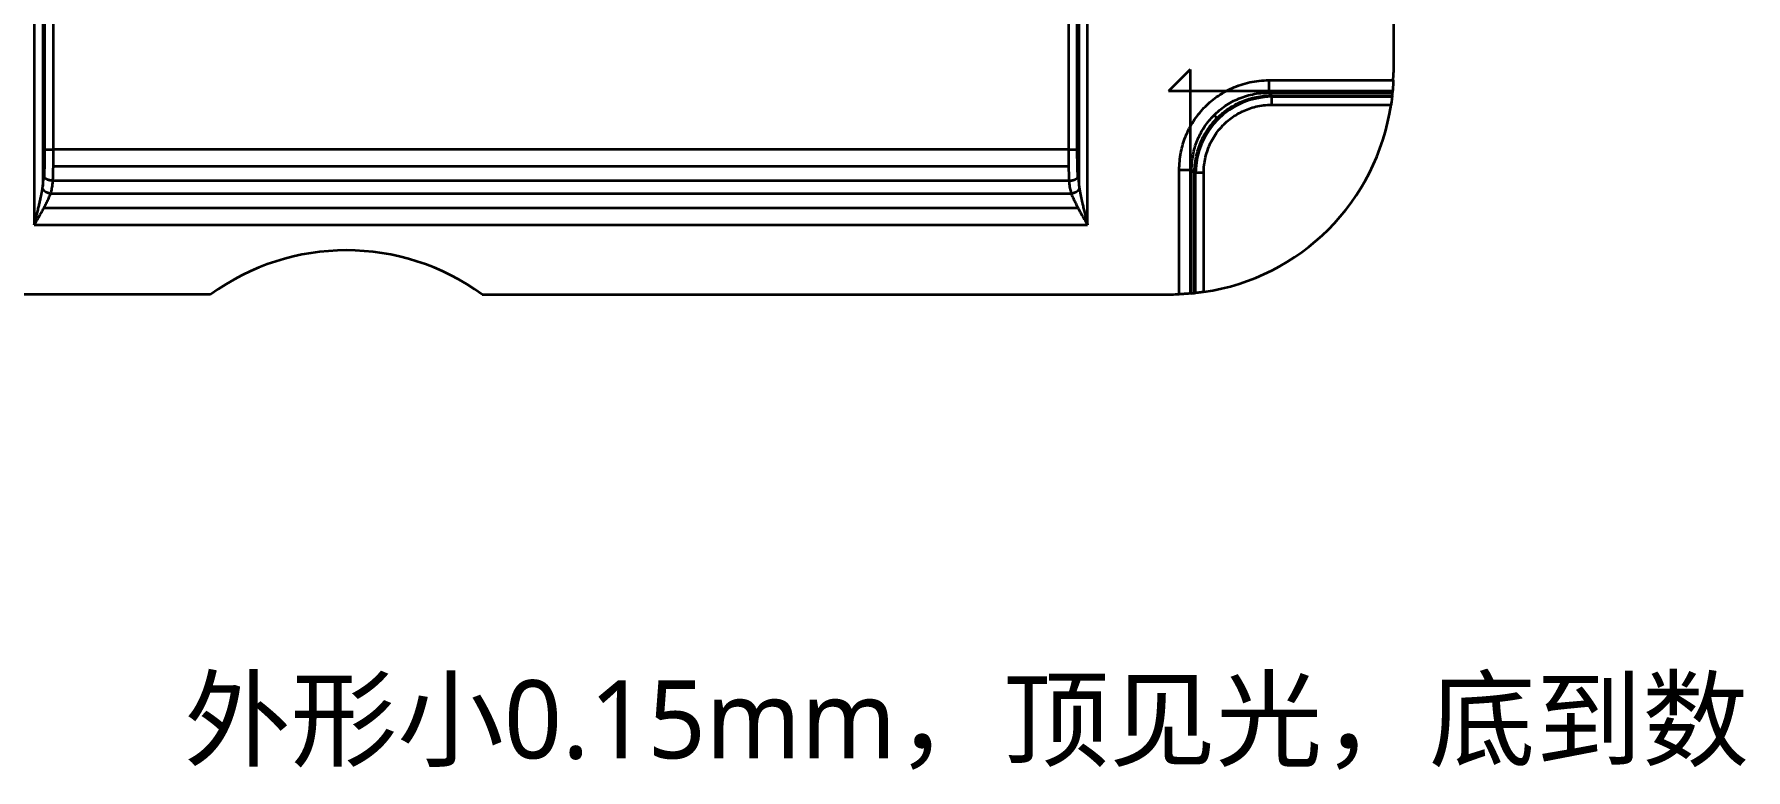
# Model space of a CAD drawing. Header units: millimetres. Extents: x 256 to 2096, y 1004 to 2403.
# Drawn here: x 553 to 1100, y 1004 to 1240 of the extents above; entities that cross this region are included whole.
import ezdxf

# ---------------------------------------------------------------- set-up
doc = ezdxf.new("R2010")
doc.units = ezdxf.units.MM
doc.layers.add('1', color=7, linetype='Continuous', true_color=0xffffff)
doc.layers.add('core', color=7, linetype='Continuous', lineweight=20)

msp = doc.modelspace()

# ---------------------------------------------------------------- linework, layer by layer
at = {"layer": '1', "color": 7, "linetype": 'Continuous', "lineweight": 35}
for p, q in [((987.463, 1465.376), (987.463, 1227.376)), ((552.588, 1255.386), (552.588, 1178.614)), ((555.337, 1255.443), (555.337, 1191.008)), ((555.577, 1255.492), (555.577, 1194.263)), ((555.775, 1202.755), (555.775, 1255.611)), ((556.014, 1202.737), (556.014, 1255.66)), ((883.464, 1255.754), (883.464, 1202.735)), ((886.213, 1255.66), (886.213, 1202.736)), ((886.453, 1255.612), (886.453, 1202.735)), ((886.651, 1194.263), (886.651, 1255.497)), ((886.89, 1191.007), (886.89, 1255.458)), ((889.639, 1178.614), (889.639, 1255.877)), ((922.413, 1228.381), (915.458, 1221.427)), ((922.413, 1228.381), (922.413, 1156.626)), ((987.213, 1221.427), (915.458, 1221.427)), ((947.653, 1224.904), (987.42, 1224.904)), ((947.653, 1224.904), (947.653, 1220.943)), ((947.653, 1220.943), (987.171, 1220.943)), ((948.563, 1220.033), (947.653, 1220.943)), ((948.563, 1217.062), (948.563, 1220.033)), ((948.563, 1220.033), (987.082, 1220.033)), ((948.563, 1219.67), (987.044, 1219.67)), ((948.563, 1217.062), (986.71, 1217.062)), ((930.088, 1213.752), (931.052, 1212.787)), ((558.709, 1197.376), (883.519, 1197.376)), ((918.936, 1156.419), (918.936, 1196.186)), ((918.936, 1196.186), (922.897, 1196.186)), ((922.897, 1156.668), (922.897, 1196.186)), ((923.806, 1195.276), (922.897, 1196.186)), ((926.777, 1195.276), (923.806, 1195.276)), ((923.806, 1156.757), (923.806, 1195.276)), ((924.169, 1156.796), (924.169, 1195.276)), ((926.777, 1157.13), (926.777, 1195.276)), ((557.831, 1188.614), (884.397, 1188.614)), ((883.664, 1192.735), (558.564, 1192.735)), ((886.576, 1183.973), (555.652, 1183.973)), ((552.588, 1178.614), (889.639, 1178.614)), ((608.997, 1156.376), (428.463, 1156.376)), ((695.93, 1156.376), (916.463, 1156.376))]:
    msp.add_line(p, q, dxfattribs=at)
for centre, radius, start, end in [((916.463, 1227.376), 71, 358.00444, 360), ((916.463, 1227.376), 71, 278.35288, 351.64712), ((652.463, 1096.376), 74.09, 54.07892, 125.92108), ((916.463, 1227.376), 71, 270.00002, 271.99556)]:
    msp.add_arc(centre, radius, start, end, dxfattribs=at)
for centre, major_axis, ratio, start_param, end_param in [((949.415, 1194.424), (-18.023, 18.023), 0.9808148, 5.521854, 7.0445166), ((554.265, 1202.735), (0, 20), 0.0874887, 4.2465129, 4.7124691), ((887.963, 1202.735), (0, 20), 0.0874887, 1.5707864, 2.0367057), ((557.831, 1190.114), (-2.856, 0.918), 0.4816856, 0.5884447, 1.7244054), ((884.397, 1190.114), (2.856, 0.918), 0.4816856, 4.5587797, 5.6947404)]:
    msp.add_ellipse(centre, major_axis=major_axis, ratio=ratio, start_param=start_param, end_param=end_param, dxfattribs=at)
for points in [[(558.763, 1202.735), (558.763, 1220.408), (558.763, 1238.081), (558.763, 1255.754)], [(918.936, 1196.186), (918.936, 1198.136), (919.324, 1201.893), (920.862, 1207.05), (923.355, 1211.893), (926.73, 1216.166), (930.741, 1219.663), (935.685, 1222.55), (941.489, 1224.464), (945.546, 1224.904), (947.653, 1224.904)], [(926.777, 1195.276), (926.777, 1197.001), (927.172, 1200.322), (928.816, 1204.956), (931.451, 1209.123), (935.023, 1212.613), (938.958, 1215.034), (943.387, 1216.632), (946.771, 1217.062), (948.563, 1217.062)], [(987.082, 1220.033), (987.114, 1220.336), (987.144, 1220.64), (987.171, 1220.943)], [(555.577, 1194.263), (555.62, 1195.118), (555.692, 1196.886), (555.758, 1199.665), (555.775, 1201.677), (555.775, 1202.755)], [(883.464, 1202.735), (775.231, 1202.735), (666.997, 1202.735), (558.763, 1202.735)], [(886.453, 1202.735), (886.453, 1201.837), (886.466, 1200.011), (886.525, 1197.227), (886.601, 1195.252), (886.651, 1194.263)], [(557.831, 1188.614), (557.927, 1188.912), (558.09, 1189.488), (558.267, 1190.284), (558.394, 1191.011), (558.48, 1191.665), (558.535, 1192.254), (558.556, 1192.584), (558.564, 1192.735)], [(883.664, 1192.735), (883.682, 1192.388), (883.737, 1191.722), (883.865, 1190.798), (884.025, 1189.973), (884.206, 1189.239), (884.333, 1188.812), (884.397, 1188.614)], [(922.897, 1156.668), (923.2, 1156.696), (923.503, 1156.726), (923.806, 1156.757)]]:
    msp.add_open_spline(points, degree=3, dxfattribs=at)
for points, knots in [([(987.42, 1224.904), (987.416, 1224.784), (987.411, 1224.664), (987.402, 1224.427), (987.392, 1224.192), (987.381, 1223.96), (987.372, 1223.788), (987.37, 1223.73), (987.364, 1223.616), (987.361, 1223.559), (987.351, 1223.391), (987.339, 1223.172), (987.319, 1222.858), (987.306, 1222.659), (987.296, 1222.514), (987.293, 1222.466), (987.288, 1222.395), (987.287, 1222.372), (987.283, 1222.326), (987.275, 1222.212), (987.261, 1222.018), (987.243, 1221.783), (987.231, 1221.642), (987.224, 1221.559), (987.223, 1221.542), (987.22, 1221.51), (987.219, 1221.494), (987.215, 1221.448), (987.213, 1221.418), (987.205, 1221.333), (987.197, 1221.229), (987.185, 1221.102), (987.18, 1221.037), (987.176, 1221.002), (987.176, 1220.996), (987.175, 1220.983), (987.173, 1220.966), (987.172, 1220.951), (987.171, 1220.943)], [0, 0, 0, 0, 0.0625, 0.0625, 0.125, 0.1875, 0.1875, 0.21875, 0.21875, 0.25, 0.25, 0.3125, 0.375, 0.4375, 0.4375, 0.46875, 0.46875, 0.484375, 0.484375, 0.5, 0.5625, 0.625, 0.6875, 0.6875, 0.703125, 0.703125, 0.71875, 0.71875, 0.75, 0.75, 0.8125, 0.875, 0.9375, 0.9375, 0.953125, 0.953125, 0.96875, 1, 1, 1, 1]), ([(922.897, 1196.186), (922.892, 1197.816), (923.192, 1201.011), (924.534, 1205.583), (926.677, 1209.751), (929.565, 1213.429), (933.159, 1216.545), (937.449, 1218.994), (942.367, 1220.588), (945.88, 1220.948), (947.653, 1220.943)], [0, 0, 0, 0, 0.125469, 0.2454469, 0.365313, 0.4849133, 0.6041579, 0.7302459, 0.8634688, 1, 1, 1, 1]), ([(923.806, 1195.276), (923.808, 1196.143), (923.855, 1197.003), (924.034, 1198.701), (924.167, 1199.54), (924.513, 1201.188), (924.726, 1201.997), (925.229, 1203.579), (925.518, 1204.352), (926.165, 1205.855), (926.524, 1206.585), (927.305, 1207.997), (927.728, 1208.678), (928.629, 1209.989), (929.109, 1210.617), (929.865, 1211.518), (930.124, 1211.811), (930.52, 1212.24), (930.721, 1212.451), (930.958, 1212.693), (931.078, 1212.813), (931.138, 1212.873), (931.168, 1212.902), (931.183, 1212.917), (931.191, 1212.925), (931.194, 1212.928), (931.196, 1212.93), (931.197, 1212.931), (931.738, 1213.463), (932.307, 1213.973), (933.497, 1214.943), (934.119, 1215.404), (935.413, 1216.271), (936.085, 1216.676), (937.476, 1217.426), (938.194, 1217.771), (939.671, 1218.392), (940.429, 1218.67), (941.981, 1219.151), (942.775, 1219.356), (944.389, 1219.688), (945.211, 1219.815), (946.874, 1219.986), (947.715, 1220.031), (948.563, 1220.033)], [0, 0, 0, 0, 0.0625, 0.0625, 0.125, 0.125, 0.1875, 0.1875, 0.25, 0.25, 0.3125, 0.3125, 0.375, 0.375, 0.4375, 0.4375, 0.46875, 0.46875, 0.484375, 0.4921875, 0.4960937, 0.4980469, 0.4990234, 0.4995117, 0.4997559, 0.4998779, 0.4998779, 0.5, 0.5, 0.5625, 0.5625, 0.625, 0.625, 0.6875, 0.6875, 0.75, 0.75, 0.8125, 0.8125, 0.875, 0.875, 0.9375, 0.9375, 1, 1, 1, 1]), ([(987.082, 1220.033), (987.081, 1220.02), (987.078, 1219.987), (987.07, 1219.915), (987.063, 1219.851), (987.058, 1219.797), (987.055, 1219.779), (987.051, 1219.739), (987.049, 1219.718), (987.037, 1219.61), (987.026, 1219.511), (987.007, 1219.343), (987.001, 1219.284), (986.99, 1219.191), (986.986, 1219.159), (986.978, 1219.093), (986.974, 1219.06), (986.954, 1218.89), (986.937, 1218.746), (986.908, 1218.516), (986.898, 1218.437), (986.883, 1218.316), (986.877, 1218.275), (986.867, 1218.192), (986.861, 1218.151), (986.834, 1217.942), (986.811, 1217.771), (986.774, 1217.509), (986.762, 1217.42), (986.736, 1217.241), (986.723, 1217.152), (986.71, 1217.062)], [0, 0, 0, 0, 0.0625, 0.125, 0.1875, 0.1875, 0.21875, 0.21875, 0.25, 0.25, 0.375, 0.375, 0.4375, 0.4375, 0.46875, 0.46875, 0.5, 0.5, 0.625, 0.625, 0.6875, 0.6875, 0.71875, 0.71875, 0.75, 0.75, 0.875, 0.875, 0.9375, 0.9375, 1, 1, 1, 1]), ([(555.775, 1202.755), (555.776, 1202.755), (555.777, 1202.755), (555.78, 1202.755), (555.783, 1202.755), (555.787, 1202.755), (555.791, 1202.754), (555.795, 1202.754), (555.801, 1202.753), (555.806, 1202.753), (555.812, 1202.752), (555.819, 1202.752), (555.826, 1202.751), (555.834, 1202.75), (555.843, 1202.749), (555.853, 1202.749), (555.863, 1202.748), (555.885, 1202.746), (555.918, 1202.743), (555.965, 1202.74), (556.007, 1202.737), (556.042, 1202.735), (556.078, 1202.734), (556.118, 1202.733), (556.169, 1202.732), (556.226, 1202.732), (556.291, 1202.731), (556.36, 1202.732), (556.431, 1202.732), (556.503, 1202.732), (556.578, 1202.733), (556.655, 1202.733), (556.722, 1202.734), (556.789, 1202.734), (556.87, 1202.734), (556.996, 1202.734), (557.171, 1202.734), (557.4, 1202.734), (557.594, 1202.734), (557.728, 1202.734), (557.78, 1202.734), (557.833, 1202.734), (557.886, 1202.734), (557.94, 1202.734), (557.993, 1202.734), (558.047, 1202.734), (558.101, 1202.734), (558.156, 1202.734), (558.21, 1202.734), (558.265, 1202.734), (558.32, 1202.734), (558.375, 1202.734), (558.43, 1202.734), (558.486, 1202.734), (558.541, 1202.734), (558.597, 1202.734), (558.652, 1202.735), (558.708, 1202.735), (558.745, 1202.735), (558.763, 1202.735)], [0, 0, 0, 0, 0.0060746, 0.012381, 0.0189192, 0.0256892, 0.0326912, 0.0399251, 0.0473909, 0.0550886, 0.0630182, 0.0711798, 0.0795734, 0.088199, 0.0970566, 0.1061462, 0.1154678, 0.1250214, 0.1612454, 0.1918601, 0.2168651, 0.2362601, 0.2500446, 0.2719158, 0.295351, 0.3203506, 0.3469146, 0.3750435, 0.4000435, 0.4250435, 0.4500436, 0.4750438, 0.5000441, 0.5120941, 0.5359905, 0.5717314, 0.6193142, 0.6787352, 0.7499897, 0.7624903, 0.7749908, 0.7874913, 0.7999918, 0.8124923, 0.8249928, 0.8374933, 0.8499938, 0.8624943, 0.8749948, 0.8874953, 0.8999959, 0.9124964, 0.9249969, 0.9374974, 0.9499979, 0.9624984, 0.974999, 0.9874995, 1, 1, 1, 1]), ([(558.564, 1192.735), (558.565, 1192.756), (558.567, 1192.799), (558.569, 1192.862), (558.572, 1192.926), (558.575, 1192.989), (558.577, 1193.053), (558.58, 1193.117), (558.583, 1193.181), (558.585, 1193.245), (558.588, 1193.31), (558.59, 1193.374), (558.593, 1193.439), (558.595, 1193.503), (558.598, 1193.568), (558.6, 1193.633), (558.603, 1193.698), (558.605, 1193.763), (558.608, 1193.828), (558.61, 1193.893), (558.612, 1193.959), (558.615, 1194.024), (558.617, 1194.09), (558.619, 1194.155), (558.622, 1194.221), (558.624, 1194.287), (558.626, 1194.353), (558.629, 1194.419), (558.631, 1194.485), (558.633, 1194.551), (558.635, 1194.618), (558.637, 1194.684), (558.64, 1194.751), (558.642, 1194.817), (558.644, 1194.884), (558.646, 1194.951), (558.648, 1195.017), (558.65, 1195.084), (558.652, 1195.151), (558.654, 1195.219), (558.656, 1195.286), (558.658, 1195.353), (558.66, 1195.42), (558.662, 1195.488), (558.664, 1195.555), (558.666, 1195.623), (558.668, 1195.69), (558.67, 1195.758), (558.672, 1195.826), (558.674, 1195.894), (558.675, 1195.962), (558.677, 1196.03), (558.679, 1196.098), (558.681, 1196.166), (558.683, 1196.234), (558.684, 1196.302), (558.686, 1196.371), (558.688, 1196.439), (558.689, 1196.508), (558.691, 1196.576), (558.693, 1196.645), (558.694, 1196.713), (558.696, 1196.782), (558.698, 1196.851), (558.699, 1196.92), (558.701, 1196.988), (558.702, 1197.057), (558.704, 1197.126), (558.705, 1197.195), (558.707, 1197.264), (558.708, 1197.334), (558.71, 1197.403), (558.711, 1197.472), (558.712, 1197.541), (558.714, 1197.61), (558.715, 1197.68), (558.716, 1197.749), (558.718, 1197.819), (558.719, 1197.888), (558.72, 1197.958), (558.722, 1198.027), (558.723, 1198.097), (558.724, 1198.167), (558.725, 1198.236), (558.726, 1198.306), (558.728, 1198.376), (558.729, 1198.446), (558.73, 1198.515), (558.731, 1198.585), (558.732, 1198.655), (558.733, 1198.725), (558.734, 1198.795), (558.735, 1198.865), (558.736, 1198.935), (558.737, 1199.005), (558.738, 1199.075), (558.739, 1199.145), (558.74, 1199.215), (558.741, 1199.286), (558.742, 1199.356), (558.743, 1199.426), (558.744, 1199.496), (558.745, 1199.566), (558.745, 1199.637), (558.746, 1199.707), (558.747, 1199.777), (558.748, 1199.848), (558.749, 1199.918), (558.749, 1199.988), (558.75, 1200.059), (558.751, 1200.129), (558.751, 1200.199), (558.752, 1200.27), (558.753, 1200.34), (558.753, 1200.411), (558.754, 1200.481), (558.755, 1200.551), (558.755, 1200.622), (558.756, 1200.692), (558.756, 1200.763), (558.757, 1200.833), (558.757, 1200.904), (558.758, 1200.974), (558.758, 1201.045), (558.759, 1201.115), (558.759, 1201.186), (558.759, 1201.256), (558.76, 1201.327), (558.76, 1201.397), (558.76, 1201.468), (558.761, 1201.538), (558.761, 1201.609), (558.761, 1201.679), (558.762, 1201.75), (558.762, 1201.82), (558.762, 1201.89), (558.762, 1201.961), (558.762, 1202.031), (558.763, 1202.102), (558.763, 1202.172), (558.763, 1202.242), (558.763, 1202.313), (558.763, 1202.383), (558.763, 1202.454), (558.763, 1202.524), (558.763, 1202.594), (558.763, 1202.664), (558.763, 1202.711), (558.763, 1202.735)], [0, 0, 0, 0, 0.0069809, 0.0139605, 0.0209387, 0.0279156, 0.034891, 0.041865, 0.0488375, 0.0558087, 0.0627783, 0.0697465, 0.0767133, 0.0836785, 0.0906422, 0.0976044, 0.1045651, 0.1115242, 0.1184817, 0.1254377, 0.1323921, 0.1393449, 0.146296, 0.1532456, 0.1601935, 0.1671397, 0.1740842, 0.1810271, 0.1879683, 0.1949077, 0.2018455, 0.2087815, 0.2157157, 0.2226482, 0.2295789, 0.2365078, 0.2434349, 0.2503601, 0.2572836, 0.2642052, 0.2711249, 0.2780428, 0.2849588, 0.2918728, 0.298785, 0.3056953, 0.3126036, 0.3195099, 0.3264143, 0.3333168, 0.3402172, 0.3471156, 0.3540121, 0.3609065, 0.3677989, 0.3746892, 0.3815775, 0.3884638, 0.3953479, 0.40223, 0.4091099, 0.4159878, 0.4228635, 0.4297372, 0.4366087, 0.4434781, 0.4503455, 0.4572107, 0.4640739, 0.470935, 0.477794, 0.484651, 0.4915059, 0.4983587, 0.5052094, 0.5120581, 0.5189048, 0.5257494, 0.532592, 0.5394325, 0.546271, 0.5531075, 0.559942, 0.5667744, 0.5736048, 0.5804332, 0.5872596, 0.594084, 0.6009063, 0.6077267, 0.6145451, 0.6213615, 0.6281759, 0.6349883, 0.6417987, 0.6486071, 0.6554136, 0.6622181, 0.6690206, 0.6758212, 0.6826198, 0.6894164, 0.6962111, 0.7030039, 0.7097947, 0.7165835, 0.7233704, 0.7301554, 0.7369385, 0.7437196, 0.7504988, 0.757276, 0.7640514, 0.7708248, 0.7775964, 0.784366, 0.7911337, 0.7978996, 0.8046635, 0.8114256, 0.8181858, 0.8249441, 0.8317005, 0.8384551, 0.8452077, 0.8519585, 0.8587075, 0.8654545, 0.8721997, 0.878943, 0.8856845, 0.892424, 0.8991617, 0.9058975, 0.9126314, 0.9193634, 0.9260935, 0.9328218, 0.9395481, 0.9462726, 0.9529952, 0.9597158, 0.9664346, 0.9731515, 0.9798665, 0.9865796, 0.9932907, 1, 1, 1, 1]), ([(883.464, 1202.735), (883.474, 1202.735), (883.493, 1202.735), (883.523, 1202.735), (883.556, 1202.735), (883.593, 1202.735), (883.632, 1202.735), (883.674, 1202.734), (883.719, 1202.734), (883.767, 1202.734), (883.817, 1202.734), (883.871, 1202.734), (883.927, 1202.734), (883.987, 1202.734), (884.048, 1202.734), (884.113, 1202.734), (884.18, 1202.734), (884.249, 1202.734), (884.321, 1202.734), (884.396, 1202.734), (884.472, 1202.734), (884.55, 1202.734), (884.631, 1202.734), (884.713, 1202.734), (884.796, 1202.734), (884.881, 1202.734), (884.967, 1202.734), (885.054, 1202.734), (885.142, 1202.734), (885.23, 1202.734), (885.318, 1202.734), (885.405, 1202.734), (885.513, 1202.734), (885.626, 1202.734), (885.733, 1202.734), (885.808, 1202.734), (885.877, 1202.734), (885.942, 1202.734), (886.007, 1202.734), (886.059, 1202.734), (886.1, 1202.734), (886.131, 1202.734), (886.156, 1202.734), (886.179, 1202.735), (886.203, 1202.735), (886.225, 1202.736), (886.246, 1202.736), (886.267, 1202.737), (886.286, 1202.738), (886.304, 1202.737), (886.322, 1202.737), (886.338, 1202.736), (886.353, 1202.734), (886.37, 1202.732), (886.388, 1202.728), (886.404, 1202.725), (886.415, 1202.723), (886.423, 1202.723), (886.429, 1202.723), (886.434, 1202.723), (886.439, 1202.724), (886.443, 1202.726), (886.447, 1202.728), (886.45, 1202.731), (886.452, 1202.734), (886.453, 1202.735)], [0, 0, 0, 0, 0.0061445, 0.0129547, 0.0204305, 0.0285718, 0.0373788, 0.0468514, 0.0569896, 0.0677935, 0.0792629, 0.0913979, 0.1041986, 0.1176648, 0.1317967, 0.1465941, 0.1620572, 0.1781858, 0.19498, 0.2124398, 0.2305652, 0.2493562, 0.2688127, 0.2889348, 0.3097224, 0.3311756, 0.3532944, 0.3760787, 0.3995285, 0.4236439, 0.4484248, 0.4738712, 0.4999832, 0.5447259, 0.5804691, 0.6072111, 0.6249508, 0.6557937, 0.6826309, 0.7054623, 0.7242876, 0.7391068, 0.7499197, 0.7624089, 0.7748982, 0.7873875, 0.7998769, 0.8123665, 0.8248544, 0.8373506, 0.8498559, 0.8623713, 0.8748979, 0.8866433, 0.9062481, 0.923875, 0.9375809, 0.9464507, 0.955011, 0.9632637, 0.9712111, 0.9788555, 0.9861996, 0.9932466, 1, 1, 1, 1]), ([(883.464, 1202.735), (883.464, 1202.712), (883.464, 1202.665), (883.464, 1202.595), (883.464, 1202.524), (883.465, 1202.454), (883.465, 1202.383), (883.465, 1202.313), (883.465, 1202.242), (883.465, 1202.172), (883.465, 1202.101), (883.465, 1202.031), (883.466, 1201.96), (883.466, 1201.89), (883.466, 1201.819), (883.466, 1201.749), (883.466, 1201.678), (883.467, 1201.608), (883.467, 1201.537), (883.467, 1201.466), (883.468, 1201.396), (883.468, 1201.325), (883.468, 1201.255), (883.469, 1201.184), (883.469, 1201.114), (883.47, 1201.043), (883.47, 1200.972), (883.471, 1200.902), (883.471, 1200.831), (883.472, 1200.761), (883.472, 1200.69), (883.473, 1200.62), (883.473, 1200.549), (883.474, 1200.479), (883.474, 1200.408), (883.475, 1200.338), (883.476, 1200.267), (883.476, 1200.197), (883.477, 1200.126), (883.478, 1200.056), (883.479, 1199.986), (883.479, 1199.915), (883.48, 1199.845), (883.481, 1199.774), (883.482, 1199.704), (883.482, 1199.634), (883.483, 1199.563), (883.484, 1199.493), (883.485, 1199.423), (883.486, 1199.353), (883.487, 1199.282), (883.488, 1199.212), (883.489, 1199.142), (883.49, 1199.072), (883.491, 1199.002), (883.492, 1198.932), (883.493, 1198.862), (883.494, 1198.792), (883.495, 1198.722), (883.496, 1198.652), (883.497, 1198.582), (883.498, 1198.512), (883.499, 1198.442), (883.5, 1198.372), (883.501, 1198.302), (883.503, 1198.233), (883.504, 1198.163), (883.505, 1198.093), (883.506, 1198.024), (883.508, 1197.954), (883.509, 1197.884), (883.51, 1197.815), (883.511, 1197.745), (883.513, 1197.676), (883.514, 1197.607), (883.516, 1197.537), (883.517, 1197.468), (883.518, 1197.399), (883.52, 1197.33), (883.521, 1197.261), (883.523, 1197.191), (883.524, 1197.122), (883.526, 1197.053), (883.527, 1196.985), (883.529, 1196.916), (883.53, 1196.847), (883.532, 1196.778), (883.534, 1196.709), (883.535, 1196.641), (883.537, 1196.572), (883.538, 1196.504), (883.54, 1196.435), (883.542, 1196.367), (883.544, 1196.299), (883.545, 1196.23), (883.547, 1196.162), (883.549, 1196.094), (883.551, 1196.026), (883.552, 1195.958), (883.554, 1195.89), (883.556, 1195.822), (883.558, 1195.754), (883.56, 1195.687), (883.562, 1195.619), (883.564, 1195.552), (883.566, 1195.484), (883.568, 1195.417), (883.57, 1195.349), (883.572, 1195.282), (883.574, 1195.215), (883.576, 1195.148), (883.578, 1195.081), (883.58, 1195.014), (883.582, 1194.947), (883.584, 1194.881), (883.586, 1194.814), (883.588, 1194.747), (883.59, 1194.681), (883.593, 1194.615), (883.595, 1194.548), (883.597, 1194.482), (883.599, 1194.416), (883.602, 1194.35), (883.604, 1194.284), (883.606, 1194.218), (883.608, 1194.153), (883.611, 1194.087), (883.613, 1194.022), (883.615, 1193.956), (883.618, 1193.891), (883.62, 1193.826), (883.623, 1193.761), (883.625, 1193.696), (883.628, 1193.631), (883.63, 1193.566), (883.633, 1193.502), (883.635, 1193.437), (883.638, 1193.373), (883.64, 1193.309), (883.643, 1193.244), (883.645, 1193.18), (883.648, 1193.116), (883.65, 1193.053), (883.653, 1192.989), (883.656, 1192.925), (883.658, 1192.862), (883.661, 1192.799), (883.663, 1192.756), (883.664, 1192.735)], [0, 0, 0, 0, 0.0067204, 0.0134424, 0.0201662, 0.0268917, 0.0336189, 0.0403478, 0.0470784, 0.0538107, 0.0605448, 0.0672805, 0.0740179, 0.080757, 0.0874979, 0.0942404, 0.1009846, 0.1077306, 0.1144782, 0.1212276, 0.1279786, 0.1347313, 0.1414858, 0.1482419, 0.1549998, 0.1617594, 0.1685208, 0.1752838, 0.1820486, 0.1888152, 0.1955835, 0.2023535, 0.2091253, 0.2158989, 0.2226743, 0.2294514, 0.2362303, 0.243011, 0.2497935, 0.2565778, 0.2633638, 0.2701517, 0.2769414, 0.2837329, 0.2905262, 0.2973214, 0.3041184, 0.3109172, 0.3177178, 0.3245204, 0.3313247, 0.3381309, 0.344939, 0.3517489, 0.3585607, 0.3653744, 0.37219, 0.3790074, 0.3858268, 0.392648, 0.3994711, 0.4062962, 0.4131231, 0.419952, 0.4267828, 0.4336156, 0.4404502, 0.4472868, 0.4541254, 0.4609659, 0.4678084, 0.4746528, 0.4814992, 0.4883476, 0.495198, 0.5020504, 0.5089047, 0.5157611, 0.5226195, 0.5294799, 0.5363423, 0.5432068, 0.5500733, 0.5569417, 0.5638122, 0.5706847, 0.5775591, 0.5844355, 0.5913138, 0.598194, 0.6050761, 0.6119602, 0.6188461, 0.6257338, 0.6326235, 0.6395149, 0.6464082, 0.6533033, 0.6602002, 0.6670988, 0.6739992, 0.6809014, 0.6878053, 0.6947108, 0.7016181, 0.7085271, 0.7154377, 0.72235, 0.7292639, 0.7361794, 0.7430965, 0.7500152, 0.7569355, 0.7638573, 0.7707806, 0.7777055, 0.7846318, 0.7915596, 0.7984889, 0.8054197, 0.8123518, 0.8192854, 0.8262204, 0.8331568, 0.8400945, 0.8470336, 0.8539739, 0.8609157, 0.8678587, 0.874803, 0.8817485, 0.8886953, 0.8956433, 0.9025926, 0.909543, 0.9164946, 0.9234474, 0.9304013, 0.9373563, 0.9443125, 0.9512698, 0.9582281, 0.9651875, 0.972148, 0.9791095, 0.986072, 0.9930355, 1, 1, 1, 1]), ([(555.21, 1190.114), (555.214, 1190.14), (555.222, 1190.193), (555.234, 1190.272), (555.247, 1190.353), (555.259, 1190.434), (555.271, 1190.517), (555.283, 1190.601), (555.295, 1190.686), (555.307, 1190.772), (555.318, 1190.859), (555.33, 1190.947), (555.341, 1191.036), (555.352, 1191.126), (555.363, 1191.217), (555.374, 1191.309), (555.384, 1191.403), (555.395, 1191.497), (555.405, 1191.592), (555.415, 1191.689), (555.425, 1191.786), (555.435, 1191.885), (555.444, 1191.985), (555.453, 1192.085), (555.462, 1192.187), (555.471, 1192.29), (555.479, 1192.394), (555.488, 1192.509), (555.498, 1192.635), (555.508, 1192.774), (555.517, 1192.919), (555.527, 1193.069), (555.535, 1193.224), (555.544, 1193.385), (555.552, 1193.55), (555.559, 1193.721), (555.566, 1193.897), (555.572, 1194.079), (555.575, 1194.201), (555.577, 1194.263)], [0, 0, 0, 0, 0.019044, 0.0383366, 0.0578778, 0.0776676, 0.097706, 0.1179932, 0.1385291, 0.1593138, 0.1803473, 0.2016296, 0.2231608, 0.2449408, 0.2669698, 0.2892477, 0.3117746, 0.3345505, 0.3575754, 0.3808494, 0.4043724, 0.4281445, 0.4521657, 0.476436, 0.5009555, 0.5257241, 0.5507419, 0.576009, 0.6083346, 0.6419039, 0.676717, 0.7127739, 0.7500746, 0.7886192, 0.8284076, 0.8694398, 0.911716, 0.955236, 1, 1, 1, 1]), ([(558.564, 1192.735), (558.555, 1192.736), (558.536, 1192.737), (558.508, 1192.738), (558.48, 1192.74), (558.451, 1192.741), (558.422, 1192.743), (558.393, 1192.745), (558.363, 1192.748), (558.333, 1192.75), (558.302, 1192.753), (558.272, 1192.756), (558.24, 1192.759), (558.209, 1192.762), (558.177, 1192.765), (558.145, 1192.769), (558.112, 1192.773), (558.079, 1192.777), (558.046, 1192.781), (558.012, 1192.786), (557.979, 1192.791), (557.944, 1192.796), (557.91, 1192.801), (557.875, 1192.806), (557.84, 1192.812), (557.805, 1192.818), (557.769, 1192.825), (557.733, 1192.832), (557.697, 1192.838), (557.661, 1192.846), (557.624, 1192.853), (557.587, 1192.861), (557.55, 1192.869), (557.513, 1192.878), (557.475, 1192.887), (557.438, 1192.896), (557.4, 1192.906), (557.362, 1192.916), (557.324, 1192.926), (557.286, 1192.936), (557.248, 1192.947), (557.209, 1192.959), (557.171, 1192.97), (557.132, 1192.982), (557.094, 1192.995), (557.055, 1193.008), (557.017, 1193.021), (556.978, 1193.034), (556.94, 1193.048), (556.902, 1193.063), (556.863, 1193.078), (556.825, 1193.093), (556.787, 1193.108), (556.749, 1193.124), (556.712, 1193.141), (556.674, 1193.157), (556.637, 1193.174), (556.6, 1193.192), (556.563, 1193.21), (556.52, 1193.232), (556.472, 1193.257), (556.418, 1193.287), (556.366, 1193.316), (556.316, 1193.347), (556.268, 1193.377), (556.221, 1193.408), (556.176, 1193.439), (556.134, 1193.47), (556.093, 1193.501), (556.053, 1193.532), (556.016, 1193.564), (555.98, 1193.595), (555.946, 1193.626), (555.914, 1193.658), (555.884, 1193.689), (555.855, 1193.72), (555.828, 1193.751), (555.802, 1193.782), (555.778, 1193.813), (555.756, 1193.843), (555.735, 1193.873), (555.715, 1193.903), (555.697, 1193.933), (555.681, 1193.963), (555.665, 1193.992), (555.651, 1194.021), (555.639, 1194.049), (555.627, 1194.077), (555.617, 1194.105), (555.607, 1194.132), (555.599, 1194.159), (555.592, 1194.186), (555.586, 1194.212), (555.581, 1194.238), (555.578, 1194.255), (555.577, 1194.263)], [0, 0, 0, 0, 0.0061626, 0.0124069, 0.0187335, 0.0251427, 0.0316352, 0.0382113, 0.0448714, 0.0516161, 0.0584458, 0.0653608, 0.0723616, 0.0794486, 0.0866221, 0.0938825, 0.1012302, 0.1086653, 0.1161884, 0.1237995, 0.1314991, 0.1392873, 0.1471643, 0.1551304, 0.1631856, 0.1713302, 0.1795642, 0.1878877, 0.1963008, 0.2048035, 0.2133957, 0.2220775, 0.2308486, 0.2397091, 0.2486587, 0.2576973, 0.2668246, 0.2760403, 0.2853441, 0.2947357, 0.3042146, 0.3137803, 0.3234325, 0.3331704, 0.3429936, 0.3529014, 0.362893, 0.3729678, 0.3831249, 0.3933635, 0.4036826, 0.4140813, 0.4245586, 0.4351134, 0.4457446, 0.456451, 0.4672314, 0.4780844, 0.4890087, 0.5000029, 0.5171004, 0.5340682, 0.5509011, 0.5675941, 0.5841424, 0.6005416, 0.6167875, 0.6328762, 0.6488038, 0.6645671, 0.6801629, 0.6955882, 0.7108403, 0.725917, 0.740816, 0.7555353, 0.7700733, 0.7844285, 0.7985997, 0.8125858, 0.8263859, 0.8399994, 0.8534258, 0.8666649, 0.8797165, 0.8925806, 0.9052575, 0.9177476, 0.9300511, 0.9421689, 0.9541016, 0.9658501, 0.9774153, 0.9887982, 1, 1, 1, 1]), ([(883.664, 1192.735), (883.672, 1192.736), (883.687, 1192.736), (883.711, 1192.738), (883.735, 1192.739), (883.759, 1192.74), (883.784, 1192.742), (883.809, 1192.744), (883.834, 1192.745), (883.86, 1192.747), (883.886, 1192.75), (883.912, 1192.752), (883.939, 1192.754), (883.966, 1192.757), (883.994, 1192.759), (884.022, 1192.762), (884.05, 1192.765), (884.078, 1192.769), (884.107, 1192.772), (884.136, 1192.776), (884.166, 1192.779), (884.196, 1192.783), (884.226, 1192.787), (884.256, 1192.792), (884.287, 1192.796), (884.318, 1192.801), (884.35, 1192.806), (884.382, 1192.812), (884.414, 1192.817), (884.446, 1192.823), (884.479, 1192.829), (884.512, 1192.835), (884.545, 1192.842), (884.578, 1192.848), (884.612, 1192.855), (884.646, 1192.863), (884.68, 1192.87), (884.714, 1192.878), (884.749, 1192.886), (884.784, 1192.895), (884.819, 1192.904), (884.854, 1192.913), (884.889, 1192.922), (884.925, 1192.932), (884.961, 1192.942), (884.996, 1192.952), (885.032, 1192.963), (885.068, 1192.974), (885.104, 1192.985), (885.141, 1192.997), (885.177, 1193.009), (885.213, 1193.022), (885.249, 1193.034), (885.285, 1193.048), (885.322, 1193.061), (885.358, 1193.075), (885.394, 1193.089), (885.43, 1193.104), (885.466, 1193.119), (885.502, 1193.134), (885.538, 1193.15), (885.573, 1193.166), (885.608, 1193.182), (885.644, 1193.199), (885.679, 1193.217), (885.713, 1193.234), (885.748, 1193.252), (885.782, 1193.271), (885.815, 1193.289), (885.849, 1193.308), (885.882, 1193.328), (885.914, 1193.348), (885.947, 1193.368), (885.978, 1193.388), (886.01, 1193.409), (886.041, 1193.43), (886.071, 1193.452), (886.101, 1193.474), (886.13, 1193.496), (886.158, 1193.519), (886.186, 1193.541), (886.214, 1193.565), (886.24, 1193.588), (886.267, 1193.612), (886.292, 1193.636), (886.317, 1193.66), (886.34, 1193.684), (886.364, 1193.709), (886.386, 1193.734), (886.408, 1193.759), (886.428, 1193.785), (886.448, 1193.81), (886.467, 1193.836), (886.486, 1193.862), (886.503, 1193.888), (886.52, 1193.915), (886.535, 1193.941), (886.55, 1193.967), (886.564, 1193.994), (886.577, 1194.021), (886.589, 1194.048), (886.6, 1194.075), (886.61, 1194.101), (886.619, 1194.128), (886.627, 1194.155), (886.635, 1194.182), (886.641, 1194.209), (886.647, 1194.236), (886.649, 1194.254), (886.651, 1194.263)], [0, 0, 0, 0, 0.0051954, 0.0104694, 0.0158224, 0.0212549, 0.0267674, 0.0323604, 0.0380343, 0.0437897, 0.0496269, 0.0555464, 0.0615487, 0.0676342, 0.0738033, 0.0800564, 0.086394, 0.0928165, 0.0993243, 0.1059176, 0.112597, 0.1193627, 0.1262151, 0.1331546, 0.1401813, 0.1472957, 0.1544979, 0.1617883, 0.1691671, 0.1766344, 0.1841905, 0.1918355, 0.1995696, 0.2073929, 0.2153055, 0.2233074, 0.2313987, 0.2395793, 0.2478493, 0.2562086, 0.264657, 0.2731946, 0.281821, 0.2905361, 0.2993397, 0.3082314, 0.317211, 0.3262781, 0.3354323, 0.3446731, 0.3540001, 0.3634127, 0.3729104, 0.3824925, 0.3921583, 0.4019071, 0.4117382, 0.4216506, 0.4316436, 0.4417162, 0.4518675, 0.4620963, 0.4724016, 0.4827823, 0.4932371, 0.5037649, 0.5143643, 0.525034, 0.5357725, 0.5465784, 0.5574502, 0.5683863, 0.5793852, 0.590445, 0.6015642, 0.6127409, 0.6239734, 0.6352597, 0.6465979, 0.6579862, 0.6694224, 0.6809045, 0.6924305, 0.7039983, 0.7156056, 0.7272503, 0.7389301, 0.7506429, 0.7623862, 0.7741578, 0.7859554, 0.7977765, 0.8096188, 0.82148, 0.8333575, 0.845249, 0.857152, 0.8690641, 0.8809828, 0.8929057, 0.9048304, 0.9167544, 0.9286752, 0.9405906, 0.9524979, 0.9643949, 0.9762791, 0.9881483, 1, 1, 1, 1]), ([(886.651, 1194.263), (886.652, 1194.23), (886.653, 1194.165), (886.656, 1194.068), (886.659, 1193.972), (886.663, 1193.877), (886.666, 1193.783), (886.67, 1193.691), (886.674, 1193.599), (886.678, 1193.509), (886.682, 1193.42), (886.687, 1193.333), (886.691, 1193.246), (886.696, 1193.161), (886.701, 1193.076), (886.706, 1192.993), (886.711, 1192.911), (886.716, 1192.831), (886.722, 1192.751), (886.727, 1192.673), (886.733, 1192.596), (886.739, 1192.52), (886.744, 1192.445), (886.75, 1192.372), (886.756, 1192.299), (886.762, 1192.228), (886.768, 1192.158), (886.774, 1192.089), (886.78, 1192.022), (886.786, 1191.955), (886.796, 1191.852), (886.81, 1191.713), (886.828, 1191.538), (886.847, 1191.367), (886.867, 1191.199), (886.887, 1191.035), (886.908, 1190.873), (886.929, 1190.715), (886.95, 1190.56), (886.973, 1190.408), (886.995, 1190.26), (887.011, 1190.162), (887.018, 1190.114)], [0, 0, 0, 0, 0.0236328, 0.0469832, 0.070051, 0.0928365, 0.1153395, 0.13756, 0.1594981, 0.1811537, 0.2025269, 0.2236176, 0.2444259, 0.2649518, 0.2851952, 0.3051562, 0.3248348, 0.3442309, 0.3633447, 0.382176, 0.4007249, 0.4189915, 0.4369756, 0.4546773, 0.4720966, 0.4892336, 0.5060881, 0.5226603, 0.5389502, 0.5549577, 0.5706828, 0.6135181, 0.6555916, 0.6969035, 0.7374539, 0.777243, 0.8162709, 0.8545379, 0.8920441, 0.9287897, 0.9647749, 1, 1, 1, 1]), ([(552.588, 1178.614), (552.598, 1178.651), (552.616, 1178.724), (552.644, 1178.832), (552.672, 1178.94), (552.699, 1179.046), (552.725, 1179.151), (552.752, 1179.254), (552.778, 1179.356), (552.804, 1179.456), (552.829, 1179.556), (552.854, 1179.653), (552.878, 1179.75), (552.903, 1179.845), (552.926, 1179.939), (552.95, 1180.031), (552.973, 1180.122), (552.996, 1180.212), (553.018, 1180.3), (553.04, 1180.387), (553.062, 1180.472), (553.083, 1180.557), (553.104, 1180.639), (553.125, 1180.721), (553.145, 1180.801), (553.165, 1180.879), (553.185, 1180.957), (553.204, 1181.033), (553.223, 1181.107), (553.241, 1181.18), (553.259, 1181.252), (553.277, 1181.323), (553.294, 1181.392), (553.311, 1181.46), (553.328, 1181.526), (553.344, 1181.591), (553.36, 1181.655), (553.376, 1181.717), (553.391, 1181.778), (553.406, 1181.837), (553.42, 1181.895), (553.495, 1182.194), (553.625, 1182.718), (553.805, 1183.455), (553.972, 1184.148), (554.131, 1184.819), (554.282, 1185.475), (554.428, 1186.121), (554.564, 1186.74), (554.663, 1187.207), (554.73, 1187.529), (554.768, 1187.716), (554.805, 1187.9), (554.842, 1188.082), (554.877, 1188.262), (554.912, 1188.44), (554.946, 1188.617), (554.979, 1188.791), (555.011, 1188.963), (555.042, 1189.133), (555.072, 1189.302), (555.101, 1189.468), (555.13, 1189.632), (555.157, 1189.795), (555.184, 1189.955), (555.201, 1190.061), (555.21, 1190.114)], [0, 0, 0, 0, 0.0095255, 0.0189327, 0.0282217, 0.0373925, 0.046445, 0.0553793, 0.0641953, 0.0728931, 0.0814727, 0.089934, 0.0982771, 0.1065019, 0.1146085, 0.1225969, 0.130467, 0.1382189, 0.1458525, 0.1533679, 0.1607651, 0.168044, 0.1752047, 0.1822472, 0.1891714, 0.1959774, 0.2026651, 0.2092346, 0.2156859, 0.2220189, 0.2282337, 0.2343302, 0.2403085, 0.2461686, 0.2519104, 0.257534, 0.2630394, 0.2684265, 0.2736954, 0.278846, 0.2838784, 0.2887926, 0.3563213, 0.4201386, 0.4802448, 0.5366406, 0.5949837, 0.6511355, 0.705097, 0.7568695, 0.7732976, 0.7895612, 0.8056601, 0.8215946, 0.8373646, 0.8529702, 0.8684115, 0.8836885, 0.8988013, 0.91375, 0.9285347, 0.9431554, 0.9576122, 0.9719051, 0.9860344, 1, 1, 1, 1]), ([(552.588, 1178.614), (552.925, 1179.186), (553.568, 1180.281), (554.479, 1181.856), (555.288, 1183.295), (556.006, 1184.627), (556.66, 1185.91), (557.283, 1187.237), (557.656, 1188.141), (557.831, 1188.614)], [0, 0, 0, 0, 0.1694738, 0.324524, 0.4673638, 0.5977902, 0.7226803, 0.8534243, 1, 1, 1, 1]), ([(884.397, 1188.614), (884.532, 1188.249), (884.832, 1187.505), (885.364, 1186.333), (885.994, 1185.064), (886.738, 1183.661), (887.599, 1182.118), (888.579, 1180.419), (889.275, 1179.234), (889.639, 1178.614)], [0, 0, 0, 0, 0.1131041, 0.2288459, 0.3564151, 0.4959112, 0.6487497, 0.8163022, 1, 1, 1, 1]), ([(887.018, 1190.114), (887.023, 1190.087), (887.031, 1190.034), (887.044, 1189.954), (887.058, 1189.873), (887.071, 1189.792), (887.085, 1189.71), (887.099, 1189.627), (887.113, 1189.544), (887.128, 1189.46), (887.143, 1189.376), (887.158, 1189.291), (887.173, 1189.205), (887.189, 1189.119), (887.204, 1189.032), (887.22, 1188.945), (887.237, 1188.857), (887.253, 1188.768), (887.27, 1188.679), (887.287, 1188.589), (887.304, 1188.499), (887.322, 1188.408), (887.34, 1188.316), (887.358, 1188.224), (887.376, 1188.131), (887.395, 1188.038), (887.413, 1187.944), (887.432, 1187.849), (887.452, 1187.754), (887.471, 1187.658), (887.491, 1187.562), (887.511, 1187.465), (887.531, 1187.367), (887.552, 1187.269), (887.573, 1187.17), (887.594, 1187.071), (887.615, 1186.971), (887.636, 1186.87), (887.658, 1186.769), (887.68, 1186.668), (887.702, 1186.565), (887.725, 1186.462), (887.748, 1186.359), (887.771, 1186.255), (887.794, 1186.15), (887.817, 1186.044), (887.841, 1185.938), (887.865, 1185.832), (887.889, 1185.725), (887.914, 1185.617), (887.938, 1185.509), (887.963, 1185.4), (888.033, 1185.095), (888.153, 1184.58), (888.33, 1183.838), (888.521, 1183.05), (888.664, 1182.471), (888.753, 1182.115), (888.782, 1181.998), (888.813, 1181.875), (888.844, 1181.747), (888.878, 1181.615), (888.912, 1181.478), (888.948, 1181.335), (888.985, 1181.188), (889.023, 1181.036), (889.063, 1180.879), (889.104, 1180.717), (889.146, 1180.551), (889.189, 1180.379), (889.234, 1180.202), (889.28, 1180.021), (889.328, 1179.834), (889.377, 1179.643), (889.427, 1179.447), (889.478, 1179.245), (889.531, 1179.039), (889.585, 1178.828), (889.621, 1178.686), (889.639, 1178.614)], [0, 0, 0, 0, 0.0070233, 0.0140963, 0.0212191, 0.0283916, 0.0356139, 0.0428859, 0.0502077, 0.0575793, 0.0650007, 0.0724719, 0.079993, 0.0875638, 0.0951845, 0.1028551, 0.1105755, 0.1183458, 0.1261659, 0.134036, 0.1419559, 0.1499258, 0.1579456, 0.1660153, 0.1741349, 0.1823044, 0.1905239, 0.1987934, 0.2071128, 0.2154822, 0.2239016, 0.232371, 0.2408903, 0.2494596, 0.258079, 0.2667483, 0.2754677, 0.2842371, 0.2930566, 0.301926, 0.3108456, 0.3198151, 0.3288347, 0.3379044, 0.3470242, 0.356194, 0.3654139, 0.3746839, 0.384004, 0.3933741, 0.4027944, 0.4122648, 0.4217853, 0.4821522, 0.5465139, 0.6148711, 0.6872245, 0.6969862, 0.7071722, 0.7177825, 0.7288171, 0.7402761, 0.7521594, 0.764467, 0.7771989, 0.7903551, 0.8039357, 0.8179406, 0.8323698, 0.8472234, 0.8625012, 0.8782034, 0.8943299, 0.9108808, 0.927856, 0.9452555, 0.9630793, 0.9813275, 1, 1, 1, 1]), ([(922.897, 1156.668), (922.88, 1156.667), (922.858, 1156.665), (922.804, 1156.66), (922.739, 1156.654), (922.655, 1156.647), (922.584, 1156.641), (922.559, 1156.639), (922.507, 1156.634), (922.479, 1156.632), (922.393, 1156.624), (922.27, 1156.614), (922.06, 1156.597), (921.903, 1156.585), (921.779, 1156.576), (921.736, 1156.572), (921.649, 1156.566), (921.605, 1156.563), (921.469, 1156.553), (921.283, 1156.54), (920.986, 1156.52), (920.776, 1156.507), (920.641, 1156.499), (920.614, 1156.498), (920.559, 1156.495), (920.531, 1156.493), (920.449, 1156.488), (920.393, 1156.485), (920.226, 1156.476), (919.999, 1156.464), (919.652, 1156.448), (919.416, 1156.438), (919.236, 1156.431), (919.176, 1156.428), (919.056, 1156.424), (918.996, 1156.422), (918.936, 1156.419)], [0, 0, 0, 0, 0.0625, 0.0625, 0.125, 0.1875, 0.1875, 0.21875, 0.21875, 0.25, 0.25, 0.3125, 0.375, 0.4375, 0.4375, 0.46875, 0.46875, 0.5, 0.5, 0.5625, 0.625, 0.6875, 0.6875, 0.703125, 0.703125, 0.71875, 0.71875, 0.75, 0.75, 0.8125, 0.875, 0.9375, 0.9375, 0.96875, 0.96875, 1, 1, 1, 1]), ([(926.777, 1157.13), (926.598, 1157.103), (926.421, 1157.078), (926.16, 1157.042), (926.073, 1157.03), (925.944, 1157.012), (925.901, 1157.006), (925.816, 1156.995), (925.774, 1156.989), (925.563, 1156.962), (925.403, 1156.941), (925.173, 1156.913), (925.099, 1156.903), (924.99, 1156.89), (924.954, 1156.886), (924.901, 1156.88), (924.883, 1156.877), (924.848, 1156.873), (924.831, 1156.871), (924.678, 1156.853), (924.554, 1156.839), (924.386, 1156.82), (924.333, 1156.814), (924.271, 1156.807), (924.258, 1156.806), (924.234, 1156.803), (924.222, 1156.802), (924.187, 1156.798), (924.165, 1156.795), (924.057, 1156.784), (923.986, 1156.776), (923.902, 1156.767), (923.877, 1156.765), (923.846, 1156.761), (923.837, 1156.76), (923.82, 1156.759), (923.813, 1156.758), (923.806, 1156.757)], [0, 0, 0, 0, 0.125, 0.125, 0.1875, 0.1875, 0.21875, 0.21875, 0.25, 0.25, 0.375, 0.375, 0.4375, 0.4375, 0.46875, 0.46875, 0.484375, 0.484375, 0.5, 0.5, 0.625, 0.625, 0.6875, 0.6875, 0.703125, 0.703125, 0.71875, 0.71875, 0.75, 0.75, 0.875, 0.875, 0.9375, 0.9375, 0.96875, 0.96875, 1, 1, 1, 1])]:
    msp.add_open_spline(points, degree=3, knots=knots, dxfattribs=at)

# ---------------------------------------------------------------- texts
at = {"layer": 'core', "lineweight": 18, "insert": (600.563, 1032.832), "char_height": 25, "attachment_point": 1}
msp.add_mtext_dynamic_manual_height_columns('{\\fMicrosoft YaHei|b0|i0|c134|p34;外形小0.15mm，顶见光，底到数}', width=727.49241, gutter_width=1, heights=[0], dxfattribs=at)

doc.saveas('drawing.dxf')
